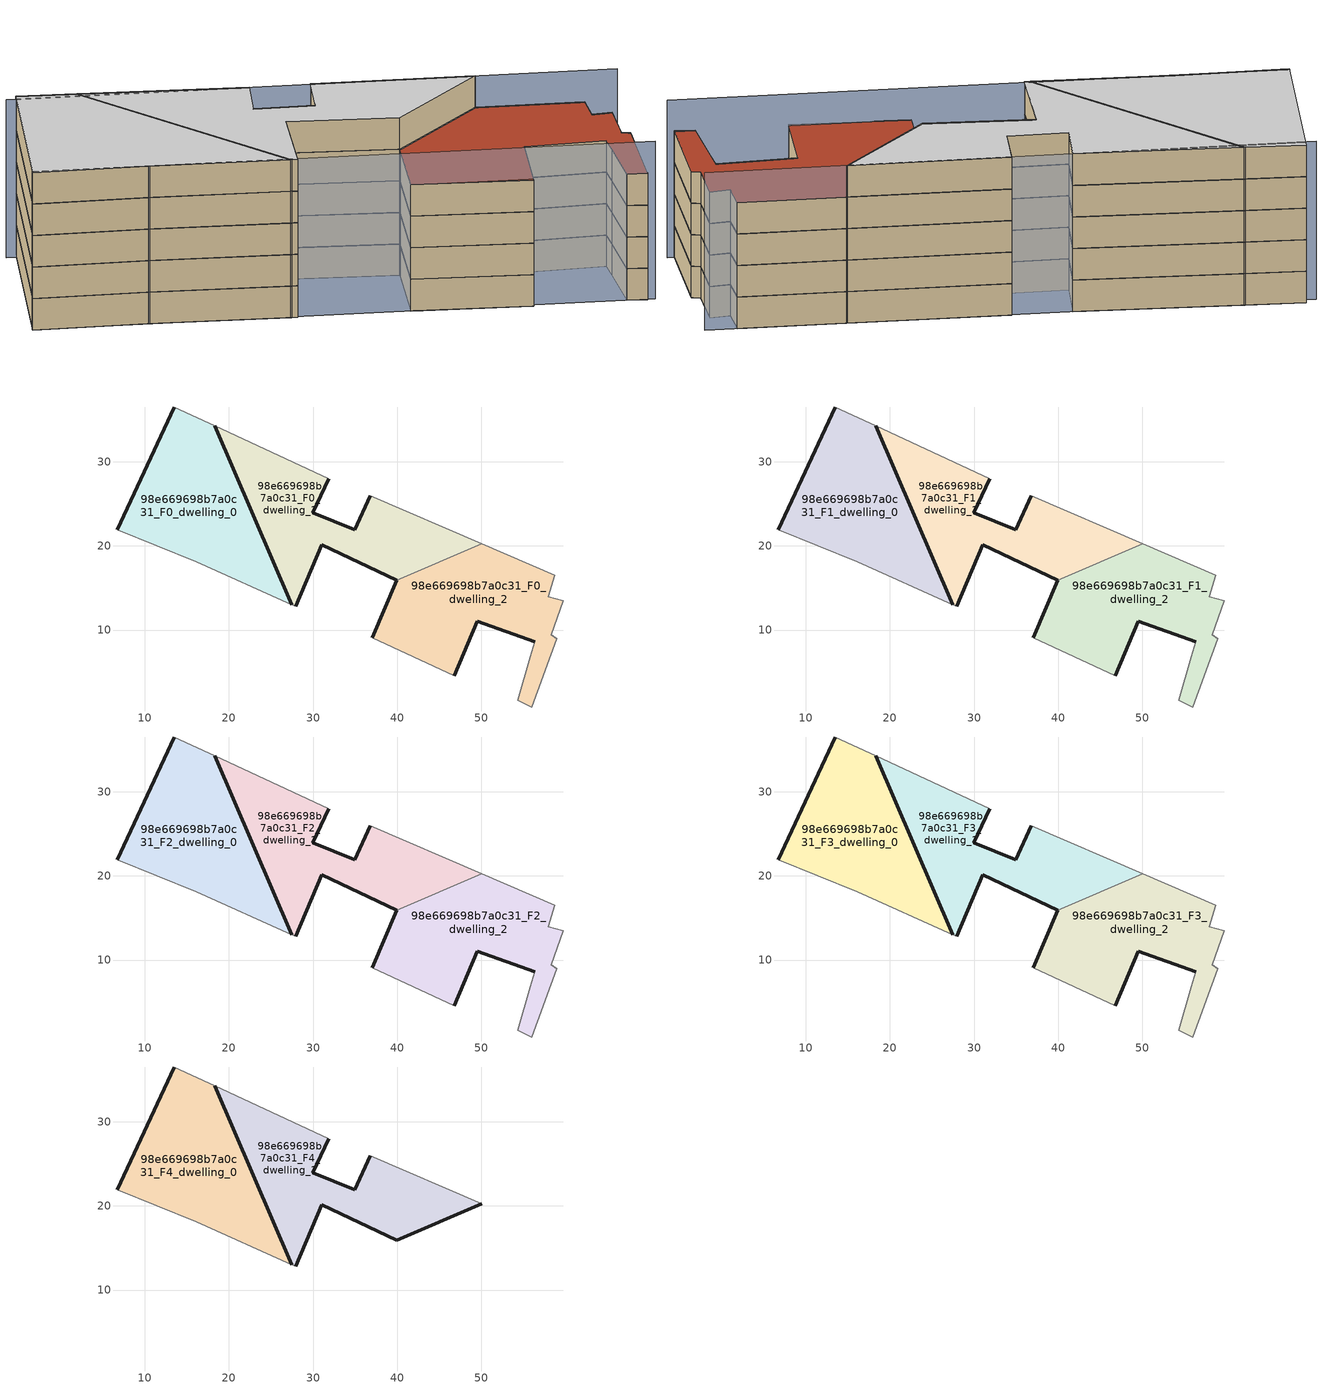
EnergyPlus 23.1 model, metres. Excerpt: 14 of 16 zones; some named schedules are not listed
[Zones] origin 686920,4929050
98e669698b7a0c31_F0_dwelling_0
 floor ground (EU_floor_Construction): 27.48,13.02 18.3,34.29 13.47,36.53 6.74,21.96 16.12,18.1 z0
 wall outside (EU_wall_Construction): 6.74,21.96 13.47,36.53 / 18.3,34.29 27.48,13.02 z0:3
 wall adiabatic (EU_wall_Construction): 13.47,36.53 18.3,34.29 / 27.48,13.02 16.12,18.1 6.74,21.96 z0:3
98e669698b7a0c31_F0_dwelling_1
 floor ground (EU_floor_Construction): 50.04,20.29 36.83,25.98 34.96,21.91 29.97,23.97 31.9,27.99 18.3,34.29 27.48,13.02 27.94,12.81 31.01,20.16 39.96,15.94 z0
 wall outside (EU_wall_Construction): 31.9,27.99 29.97,23.97 34.96,21.91 36.83,25.98 / 39.96,15.94 31.01,20.16 27.94,12.81 / 27.48,13.02 18.3,34.29 z0:3
 wall adiabatic (EU_wall_Construction): 27.94,12.81 27.48,13.02 / 18.3,34.29 31.9,27.99 / 36.83,25.98 50.04,20.29 z0:3
 wall to 98e669698b7a0c31_F0_dwelling_2 (EU_wall_Construction): 50.04,20.29 39.96,15.94 z0:3
98e669698b7a0c31_F0_dwelling_2
 floor ground (EU_floor_Construction): 56.01,0.85 58.99,8.96 58.36,9.46 59.74,13.46 57.99,13.96 58.77,16.54 50.04,20.29 39.96,15.94 39.97,15.94 37.07,9.07 46.77,4.58 49.56,11.06 56.35,8.59 55.85,6.83 54.36,1.64 z0
 wall outside (EU_wall_Construction): 37.07,9.07 39.97,15.94 39.96,15.94 / 56.35,8.59 49.56,11.06 46.77,4.58 z0:3
 wall adiabatic (EU_wall_Construction): 46.77,4.58 37.07,9.07 / 50.04,20.29 58.77,16.54 57.99,13.96 59.74,13.46 58.36,9.46 58.99,8.96 56.01,0.85 54.36,1.64 55.85,6.83 56.35,8.59 z0:3
98e669698b7a0c31_F1_dwelling_0
 floor to 98e669698b7a0c31_F0_dwelling_0 (EU_floor_Construction): 27.48,13.02 18.3,34.29 13.47,36.53 6.74,21.96 16.12,18.1 z3
 wall outside (EU_wall_Construction): 6.74,21.96 13.47,36.53 / 18.3,34.29 27.48,13.02 z3:6
 wall adiabatic (EU_wall_Construction): 13.47,36.53 18.3,34.29 / 27.48,13.02 16.12,18.1 6.74,21.96 z3:6
98e669698b7a0c31_F1_dwelling_1
 floor to 98e669698b7a0c31_F0_dwelling_1 (EU_floor_Construction): 50.04,20.29 36.83,25.98 34.96,21.91 29.97,23.97 31.9,27.99 18.3,34.29 27.48,13.02 27.94,12.81 31.01,20.16 39.96,15.94 z3
 wall outside (EU_wall_Construction): 31.9,27.99 29.97,23.97 34.96,21.91 36.83,25.98 / 39.96,15.94 31.01,20.16 27.94,12.81 / 27.48,13.02 18.3,34.29 z3:6
 wall adiabatic (EU_wall_Construction): 27.94,12.81 27.48,13.02 / 18.3,34.29 31.9,27.99 / 36.83,25.98 50.04,20.29 z3:6
 wall to 98e669698b7a0c31_F1_dwelling_2 (EU_wall_Construction): 50.04,20.29 39.96,15.94 z3:6
98e669698b7a0c31_F1_dwelling_2
 floor to 98e669698b7a0c31_F0_dwelling_2 (EU_floor_Construction): 56.01,0.85 58.99,8.96 58.36,9.46 59.74,13.46 57.99,13.96 58.77,16.54 50.04,20.29 39.96,15.94 39.97,15.94 37.07,9.07 46.77,4.58 49.56,11.06 56.35,8.59 55.85,6.83 54.36,1.64 z3
 wall outside (EU_wall_Construction): 37.07,9.07 39.97,15.94 39.96,15.94 / 56.35,8.59 49.56,11.06 46.77,4.58 z3:6
 wall adiabatic (EU_wall_Construction): 46.77,4.58 37.07,9.07 / 50.04,20.29 58.77,16.54 57.99,13.96 59.74,13.46 58.36,9.46 58.99,8.96 56.01,0.85 54.36,1.64 55.85,6.83 56.35,8.59 z3:6
98e669698b7a0c31_F2_dwelling_0
 floor to 98e669698b7a0c31_F1_dwelling_0 (EU_floor_Construction): 27.48,13.02 18.3,34.29 13.47,36.53 6.74,21.96 16.12,18.1 z6
 wall outside (EU_wall_Construction): 6.74,21.96 13.47,36.53 / 18.3,34.29 27.48,13.02 z6:9
 wall adiabatic (EU_wall_Construction): 13.47,36.53 18.3,34.29 / 27.48,13.02 16.12,18.1 6.74,21.96 z6:9
98e669698b7a0c31_F2_dwelling_1
 floor to 98e669698b7a0c31_F1_dwelling_1 (EU_floor_Construction): 50.04,20.29 36.83,25.98 34.96,21.91 29.97,23.97 31.9,27.99 18.3,34.29 27.48,13.02 27.94,12.81 31.01,20.16 39.96,15.94 z6
 wall outside (EU_wall_Construction): 31.9,27.99 29.97,23.97 34.96,21.91 36.83,25.98 / 39.96,15.94 31.01,20.16 27.94,12.81 / 27.48,13.02 18.3,34.29 z6:9
 wall adiabatic (EU_wall_Construction): 27.94,12.81 27.48,13.02 / 18.3,34.29 31.9,27.99 / 36.83,25.98 50.04,20.29 z6:9
 wall to 98e669698b7a0c31_F2_dwelling_2 (EU_wall_Construction): 50.04,20.29 39.96,15.94 z6:9
98e669698b7a0c31_F2_dwelling_2
 floor to 98e669698b7a0c31_F1_dwelling_2 (EU_floor_Construction): 56.01,0.85 58.99,8.96 58.36,9.46 59.74,13.46 57.99,13.96 58.77,16.54 50.04,20.29 39.96,15.94 39.97,15.94 37.07,9.07 46.77,4.58 49.56,11.06 56.35,8.59 55.85,6.83 54.36,1.64 z6
 wall outside (EU_wall_Construction): 37.07,9.07 39.97,15.94 39.96,15.94 / 56.35,8.59 49.56,11.06 46.77,4.58 z6:9
 wall adiabatic (EU_wall_Construction): 46.77,4.58 37.07,9.07 / 50.04,20.29 58.77,16.54 57.99,13.96 59.74,13.46 58.36,9.46 58.99,8.96 56.01,0.85 54.36,1.64 55.85,6.83 56.35,8.59 z6:9
98e669698b7a0c31_F3_dwelling_0
 floor to 98e669698b7a0c31_F2_dwelling_0 (EU_floor_Construction): 27.48,13.02 18.3,34.29 13.47,36.53 6.74,21.96 16.12,18.1 z9
 wall outside (EU_wall_Construction): 6.74,21.96 13.47,36.53 / 18.3,34.29 27.48,13.02 z9:12
 wall adiabatic (EU_wall_Construction): 13.47,36.53 18.3,34.29 / 27.48,13.02 16.12,18.1 6.74,21.96 z9:12
98e669698b7a0c31_F3_dwelling_1
 floor to 98e669698b7a0c31_F2_dwelling_1 (EU_floor_Construction): 50.04,20.29 36.83,25.98 34.96,21.91 29.97,23.97 31.9,27.99 18.3,34.29 27.48,13.02 27.94,12.81 31.01,20.16 39.96,15.94 z9
 wall outside (EU_wall_Construction): 31.9,27.99 29.97,23.97 34.96,21.91 36.83,25.98 / 39.96,15.94 31.01,20.16 27.94,12.81 / 27.48,13.02 18.3,34.29 z9:12
 wall adiabatic (EU_wall_Construction): 27.94,12.81 27.48,13.02 / 18.3,34.29 31.9,27.99 / 36.83,25.98 50.04,20.29 z9:12
 wall to 98e669698b7a0c31_F3_dwelling_2 (EU_wall_Construction): 50.04,20.29 39.96,15.94 z9:12
98e669698b7a0c31_F3_dwelling_2
 floor to 98e669698b7a0c31_F2_dwelling_2 (EU_floor_Construction): 56.01,0.85 58.99,8.96 58.36,9.46 59.74,13.46 57.99,13.96 58.77,16.54 50.04,20.29 39.96,15.94 39.97,15.94 37.07,9.07 46.77,4.58 49.56,11.06 56.35,8.59 55.85,6.83 54.36,1.64 z9
 wall outside (EU_wall_Construction): 37.07,9.07 39.97,15.94 39.96,15.94 / 56.35,8.59 49.56,11.06 46.77,4.58 z9:12
 wall adiabatic (EU_wall_Construction): 46.77,4.58 37.07,9.07 / 50.04,20.29 58.77,16.54 57.99,13.96 59.74,13.46 58.36,9.46 58.99,8.96 56.01,0.85 54.36,1.64 55.85,6.83 56.35,8.59 z9:12
 roof outside (EU_roof_Construction): 58.77,16.54 57.99,13.96 59.74,13.46 58.36,9.46 58.99,8.96 56.01,0.85 54.36,1.64 55.85,6.83 56.35,8.59 49.56,11.06 46.77,4.58 37.07,9.07 39.97,15.94 39.96,15.94 50.04,20.29 z12
98e669698b7a0c31_F4_dwelling_0
 floor to 98e669698b7a0c31_F3_dwelling_0 (EU_floor_Construction): 27.48,13.02 18.3,34.29 13.47,36.53 6.74,21.96 16.12,18.1 z12
 wall outside (EU_wall_Construction): 6.74,21.96 13.47,36.53 / 18.3,34.29 27.48,13.02 z12:15
 wall adiabatic (EU_wall_Construction): 13.47,36.53 18.3,34.29 / 27.48,13.02 16.12,18.1 6.74,21.96 z12:15
 ceiling to 98e669698b7a0c31_F5_dwelling_0 (EU_floor_Construction): 18.3,34.29 27.48,13.02 16.12,18.1 6.74,21.96 13.47,36.53 z15
98e669698b7a0c31_F4_dwelling_1
 floor to 98e669698b7a0c31_F3_dwelling_1 (EU_floor_Construction): 50.04,20.29 36.83,25.98 34.96,21.91 29.97,23.97 31.9,27.99 18.3,34.29 27.48,13.02 27.94,12.81 31.01,20.16 39.96,15.94 z12
 wall outside (EU_wall_Construction): 31.9,27.99 29.97,23.97 34.96,21.91 36.83,25.98 / 50.04,20.29 39.96,15.94 31.01,20.16 27.94,12.81 / 27.48,13.02 18.3,34.29 z12:15
 wall adiabatic (EU_wall_Construction): 27.94,12.81 27.48,13.02 / 18.3,34.29 31.9,27.99 / 36.83,25.98 50.04,20.29 z12:15
 ceiling to 98e669698b7a0c31_F5_dwelling_1 (EU_floor_Construction): 50.04,20.29 39.96,15.94 31.01,20.16 27.94,12.81 27.48,13.02 18.3,34.29 31.9,27.99 29.97,23.97 34.96,21.91 36.83,25.98 z15
shading: 6.8,22.11 56.63,0.66 / 61.39,15.41 12.36,36.27 z0:15
[Building]
EU S2 Campaign: North Axis=0; Terrain=City; Solar Distribution=FullExterior
[Site:Location]
Bologna: Latitude=44.5; Longitude=11.25; Time Zone=1; Elevation=37
[SizingPeriod:WeatherFileDays]
AnnualSizingPeriod: Begin Month=1; Begin Day of Month=1; End Month=12; End Day of Month=31; Day of Week for Start Day=Monday; Use Weather File Daylight Saving Period=No; Use Weather File Rain and Snow Indicators=No
[MATERIAL]
EU_InternalMass_Material: Roughness=MediumRough; Thickness=0.1; Conductivity=1; Density=1800; Specific Heat=900; Thermal Absorptance=0.9; Solar Absorptance=0.7; Visible Absorptance=0.7
[MATERIAL:NOMASS] Roughness=MediumRough; Thermal Absorptance=0.9; Solar Absorptance=0.7; Visible Absorptance=0.7
Name | Thermal Resistance
EU_wall_NoMass | 0.905828
EU_roof_NoMass | 0.37593
EU_floor_NoMass | 0.67114
[CONSTRUCTION]
EU_wall_Construction: EU_wall_NoMass
EU_roof_Construction: EU_roof_NoMass
EU_floor_Construction: EU_floor_NoMass
EU_InternalMass_Construction: EU_InternalMass_Material
[ZONE] Type=1; Multiplier=1; Ceiling Height=autocalculate; Floor Area=autocalculate; Part of Total Floor Area=Yes
Name | Volume
98e669698b7a0c31_F0_dwelling_0; 98e669698b7a0c31_F1_dwelling_0; 98e669698b7a0c31_F2_dwelling_0; 98e669698b7a0c31_F3_dwelling_0; 98e669698b7a0c31_F4_dwelling_0 | 661.106
98e669698b7a0c31_F0_dwelling_1; 98e669698b7a0c31_F1_dwelling_1; 98e669698b7a0c31_F2_dwelling_1; 98e669698b7a0c31_F3_dwelling_1; 98e669698b7a0c31_F4_dwelling_1 | 661.099
98e669698b7a0c31_F0_dwelling_2; 98e669698b7a0c31_F1_dwelling_2; 98e669698b7a0c31_F2_dwelling_2; 98e669698b7a0c31_F3_dwelling_2 | 661.104
[INTERNALMASS] Construction=EU_InternalMass_Construction
Name | Zone or ZoneList | Surface Area
98e669698b7a0c31_F0_dwelling_0_EU_InternalMass | 98e669698b7a0c31_F0_dwelling_0 | 220.369
98e669698b7a0c31_F0_dwelling_1_EU_InternalMass | 98e669698b7a0c31_F0_dwelling_1 | 220.368
98e669698b7a0c31_F0_dwelling_2_EU_InternalMass | 98e669698b7a0c31_F0_dwelling_2 | 220.367
98e669698b7a0c31_F1_dwelling_0_EU_InternalMass | 98e669698b7a0c31_F1_dwelling_0 | 220.369
98e669698b7a0c31_F1_dwelling_1_EU_InternalMass | 98e669698b7a0c31_F1_dwelling_1 | 220.368
98e669698b7a0c31_F1_dwelling_2_EU_InternalMass | 98e669698b7a0c31_F1_dwelling_2 | 220.367
98e669698b7a0c31_F2_dwelling_0_EU_InternalMass | 98e669698b7a0c31_F2_dwelling_0 | 220.369
98e669698b7a0c31_F2_dwelling_1_EU_InternalMass | 98e669698b7a0c31_F2_dwelling_1 | 220.368
98e669698b7a0c31_F2_dwelling_2_EU_InternalMass | 98e669698b7a0c31_F2_dwelling_2 | 220.367
98e669698b7a0c31_F3_dwelling_0_EU_InternalMass | 98e669698b7a0c31_F3_dwelling_0 | 220.369
98e669698b7a0c31_F3_dwelling_1_EU_InternalMass | 98e669698b7a0c31_F3_dwelling_1 | 220.368
98e669698b7a0c31_F3_dwelling_2_EU_InternalMass | 98e669698b7a0c31_F3_dwelling_2 | 220.367
98e669698b7a0c31_F4_dwelling_0_EU_InternalMass | 98e669698b7a0c31_F4_dwelling_0 | 341.732
98e669698b7a0c31_F4_dwelling_1_EU_InternalMass | 98e669698b7a0c31_F4_dwelling_1 | 319.368
[OTHEREQUIPMENT] Fuel Type=Electricity; Design Level Calculation Method=Watts/Area; Power per Zone Floor Area=1; Fraction Latent=0; Fraction Radiant=0; Fraction Lost=0; Carbon Dioxide Generation Rate=0; EndUse Subcategory=EU_Step8_InternalGains
Name | Zone or ZoneList or Space or SpaceList | Schedule
EU_Step8_InternalGain_98e669698b7a0c31_F0_dwelling_0_f000 | 98e669698b7a0c31_F0_dwelling_0 | EU_Step8_GainSchedule_98e669698b7a0c31_F0_dwelling_0_f000
EU_Step8_InternalGain_98e669698b7a0c31_F0_dwelling_1_f000 | 98e669698b7a0c31_F0_dwelling_1 | EU_Step8_GainSchedule_98e669698b7a0c31_F0_dwelling_1_f000
EU_Step8_InternalGain_98e669698b7a0c31_F0_dwelling_2_f000 | 98e669698b7a0c31_F0_dwelling_2 | EU_Step8_GainSchedule_98e669698b7a0c31_F0_dwelling_2_f000
EU_Step8_InternalGain_98e669698b7a0c31_F1_dwelling_0_f000 | 98e669698b7a0c31_F1_dwelling_0 | EU_Step8_GainSchedule_98e669698b7a0c31_F1_dwelling_0_f000
EU_Step8_InternalGain_98e669698b7a0c31_F1_dwelling_1_f000 | 98e669698b7a0c31_F1_dwelling_1 | EU_Step8_GainSchedule_98e669698b7a0c31_F1_dwelling_1_f000
EU_Step8_InternalGain_98e669698b7a0c31_F1_dwelling_2_f000 | 98e669698b7a0c31_F1_dwelling_2 | EU_Step8_GainSchedule_98e669698b7a0c31_F1_dwelling_2_f000
EU_Step8_InternalGain_98e669698b7a0c31_F2_dwelling_0_f000 | 98e669698b7a0c31_F2_dwelling_0 | EU_Step8_GainSchedule_98e669698b7a0c31_F2_dwelling_0_f000
EU_Step8_InternalGain_98e669698b7a0c31_F2_dwelling_1_f000 | 98e669698b7a0c31_F2_dwelling_1 | EU_Step8_GainSchedule_98e669698b7a0c31_F2_dwelling_1_f000
EU_Step8_InternalGain_98e669698b7a0c31_F2_dwelling_2_f000 | 98e669698b7a0c31_F2_dwelling_2 | EU_Step8_GainSchedule_98e669698b7a0c31_F2_dwelling_2_f000
EU_Step8_InternalGain_98e669698b7a0c31_F3_dwelling_0_f000 | 98e669698b7a0c31_F3_dwelling_0 | EU_Step8_GainSchedule_98e669698b7a0c31_F3_dwelling_0_f000
EU_Step8_InternalGain_98e669698b7a0c31_F3_dwelling_1_f000 | 98e669698b7a0c31_F3_dwelling_1 | EU_Step8_GainSchedule_98e669698b7a0c31_F3_dwelling_1_f000
EU_Step8_InternalGain_98e669698b7a0c31_F3_dwelling_2_f000 | 98e669698b7a0c31_F3_dwelling_2 | EU_Step8_GainSchedule_98e669698b7a0c31_F3_dwelling_2_f000
EU_Step8_InternalGain_98e669698b7a0c31_F4_dwelling_0_f000 | 98e669698b7a0c31_F4_dwelling_0 | EU_Step8_GainSchedule_98e669698b7a0c31_F4_dwelling_0_f000
EU_Step8_InternalGain_98e669698b7a0c31_F4_dwelling_1_f000 | 98e669698b7a0c31_F4_dwelling_1 | EU_Step8_GainSchedule_98e669698b7a0c31_F4_dwelling_1_f000
[ZONEVENTILATION:DESIGNFLOWRATE] Schedule=EU_AlwaysOn; Design Flow Rate Calculation Method=AirChanges/Hour; Air Changes per Hour=0.73129; Ventilation Type=Natural; Fan Pressure Rise=0; Fan Total Efficiency=1; Constant Term Coefficient=1; Temperature Term Coefficient=0; Velocity Term Coefficient=0; Velocity Squared Term Coefficient=0; Minimum Indoor Temperature=-100; Maximum Indoor Temperature=100; Delta Temperature=-100; Minimum Outdoor Temperature=-100; Maximum Outdoor Temperature=100; Maximum Wind Speed=40
Name | Zone or ZoneList or Space or SpaceList
EU_ConstantAir_98e669698b7a0c31_F0_dwelling_0 | 98e669698b7a0c31_F0_dwelling_0
EU_ConstantAir_98e669698b7a0c31_F0_dwelling_1 | 98e669698b7a0c31_F0_dwelling_1
EU_ConstantAir_98e669698b7a0c31_F0_dwelling_2 | 98e669698b7a0c31_F0_dwelling_2
EU_ConstantAir_98e669698b7a0c31_F1_dwelling_0 | 98e669698b7a0c31_F1_dwelling_0
EU_ConstantAir_98e669698b7a0c31_F1_dwelling_1 | 98e669698b7a0c31_F1_dwelling_1
EU_ConstantAir_98e669698b7a0c31_F1_dwelling_2 | 98e669698b7a0c31_F1_dwelling_2
EU_ConstantAir_98e669698b7a0c31_F2_dwelling_0 | 98e669698b7a0c31_F2_dwelling_0
EU_ConstantAir_98e669698b7a0c31_F2_dwelling_1 | 98e669698b7a0c31_F2_dwelling_1
EU_ConstantAir_98e669698b7a0c31_F2_dwelling_2 | 98e669698b7a0c31_F2_dwelling_2
EU_ConstantAir_98e669698b7a0c31_F3_dwelling_0 | 98e669698b7a0c31_F3_dwelling_0
EU_ConstantAir_98e669698b7a0c31_F3_dwelling_1 | 98e669698b7a0c31_F3_dwelling_1
EU_ConstantAir_98e669698b7a0c31_F3_dwelling_2 | 98e669698b7a0c31_F3_dwelling_2
EU_ConstantAir_98e669698b7a0c31_F4_dwelling_0 | 98e669698b7a0c31_F4_dwelling_0
EU_ConstantAir_98e669698b7a0c31_F4_dwelling_1 | 98e669698b7a0c31_F4_dwelling_1
[HVACTEMPLATE:THERMOSTAT] Constant Heating Setpoint=20; Constant Cooling Setpoint=50
EU_HeatOnly_98e669698b7a0c31_F0_dwelling_0; EU_HeatOnly_98e669698b7a0c31_F0_dwelling_1; EU_HeatOnly_98e669698b7a0c31_F0_dwelling_2; EU_HeatOnly_98e669698b7a0c31_F1_dwelling_0; EU_HeatOnly_98e669698b7a0c31_F1_dwelling_1; EU_HeatOnly_98e669698b7a0c31_F1_dwelling_2; EU_HeatOnly_98e669698b7a0c31_F2_dwelling_0; EU_HeatOnly_98e669698b7a0c31_F2_dwelling_1; EU_HeatOnly_98e669698b7a0c31_F2_dwelling_2; EU_HeatOnly_98e669698b7a0c31_F3_dwelling_0; EU_HeatOnly_98e669698b7a0c31_F3_dwelling_1; EU_HeatOnly_98e669698b7a0c31_F3_dwelling_2; EU_HeatOnly_98e669698b7a0c31_F4_dwelling_0; EU_HeatOnly_98e669698b7a0c31_F4_dwelling_1; EU_HeatOnly_98e669698b7a0c31_F5_dwelling_0; EU_HeatOnly_98e669698b7a0c31_F5_dwelling_1
[HVACTEMPLATE:ZONE:IDEALLOADSAIRSYSTEM] System Availability Schedule=EU_AlwaysOn; Maximum Heating Supply Air Temperature=50; Minimum Cooling Supply Air Temperature=13; Maximum Heating Supply Air Humidity Ratio=0.0156; Minimum Cooling Supply Air Humidity Ratio=0.0077; Heating Limit=NoLimit; Cooling Limit=NoLimit; Heating Availability Schedule=EU_AlwaysOn; Cooling Availability Schedule=EU_CoolingOff; Dehumidification Control Type=ConstantSensibleHeatRatio; Cooling Sensible Heat Ratio=0.7; Dehumidification Setpoint=60; Humidification Control Type=None; Humidification Setpoint=30; Outdoor Air Method=None; Outdoor Air Flow Rate per Person=0.00944; Outdoor Air Flow Rate per Zone Floor Area=0; Outdoor Air Flow Rate per Zone=0; Demand Controlled Ventilation Type=None; Outdoor Air Economizer Type=NoEconomizer; Heat Recovery Type=None; Sensible Heat Recovery Effectiveness=0.7; Latent Heat Recovery Effectiveness=0.65
Name | Template Thermostat
98e669698b7a0c31_F0_dwelling_0 | EU_HeatOnly_98e669698b7a0c31_F0_dwelling_0
98e669698b7a0c31_F0_dwelling_1 | EU_HeatOnly_98e669698b7a0c31_F0_dwelling_1
98e669698b7a0c31_F0_dwelling_2 | EU_HeatOnly_98e669698b7a0c31_F0_dwelling_2
98e669698b7a0c31_F1_dwelling_0 | EU_HeatOnly_98e669698b7a0c31_F1_dwelling_0
98e669698b7a0c31_F1_dwelling_1 | EU_HeatOnly_98e669698b7a0c31_F1_dwelling_1
98e669698b7a0c31_F1_dwelling_2 | EU_HeatOnly_98e669698b7a0c31_F1_dwelling_2
98e669698b7a0c31_F2_dwelling_0 | EU_HeatOnly_98e669698b7a0c31_F2_dwelling_0
